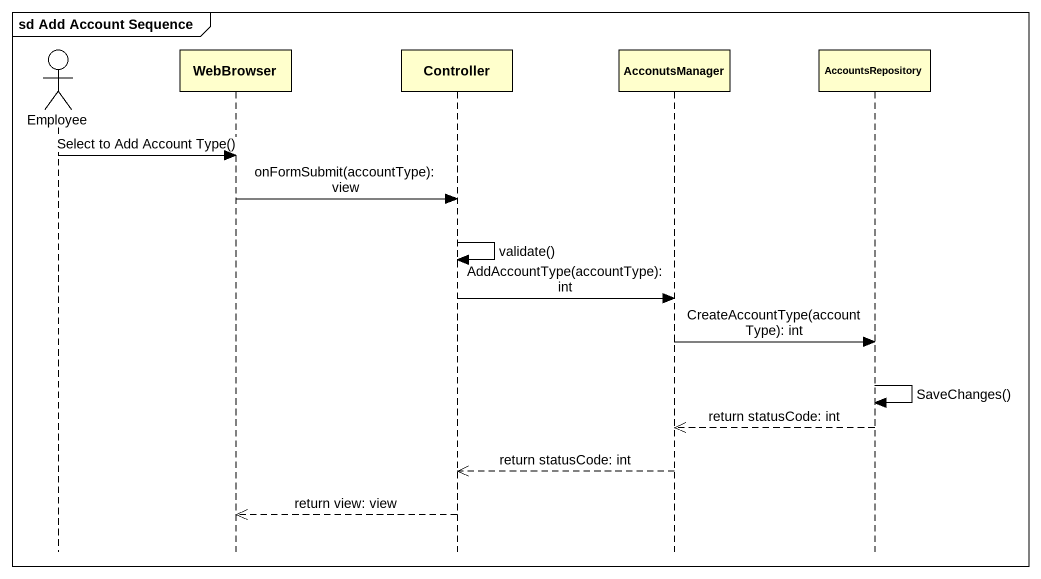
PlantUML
@startuml
mainframe sd Add Account Sequence
hide footbox
actor Employee
participant WebBrowser
participant Controller
participant AcconutsManager
participant AccountsRepository

Employee -> WebBrowser : Select to Add Account Type()
WebBrowser -> Controller : onFormSubmit(accountType): view
Controller -> Controller : validate()
Controller -> AcconutsManager : AddAccountType(accountType): int
AcconutsManager -> AccountsRepository : CreateAccountType(accountType): int
AccountsRepository -> AccountsRepository : SaveChanges()
AccountsRepository -->> AcconutsManager : return statusCode: int
AcconutsManager -->> Controller : return statusCode: int
Controller -->> WebBrowser : return view: view
@enduml
